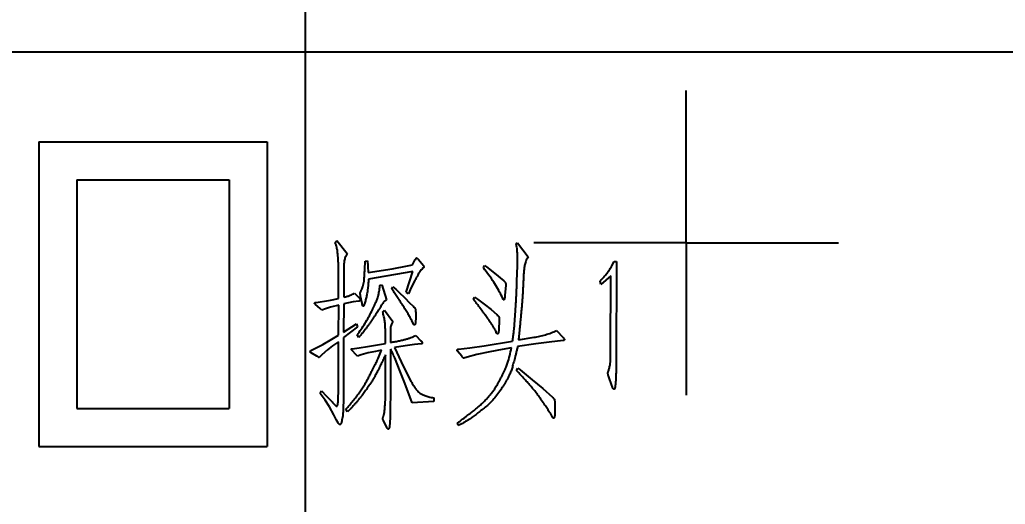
# Model space of a CAD drawing. Header units: millimetres. Extents: x 52 to 392, y 157 to 251.
# Drawn here: x 268.49 to 294.37, y 205.73 to 218.46 of the extents above; entities that cross this region are included whole.
import ezdxf

# ---------------------------------------------------------------- set-up
doc = ezdxf.new("R2010")
doc.units = ezdxf.units.MM
doc.linetypes.add('CENTERX2', pattern=[20.32, 12.7, -2.54, 2.54, -2.54])
doc.layers.add('中心线层', color=1, linetype='CENTERX2', lineweight=25)
doc.layers.add('标注层', color=150, linetype='Continuous', lineweight=25)
doc.styles.add('SLDTEXTSTYLE2', font='hyswlongfangsong.ttf')
doc.dimstyles.new('SLDDIMSTYLE0', dxfattribs={"dimtxt": 3.5, "dimasz": 4.08, "dimexe": 0, "dimexo": 0.0625, "dimgap": 0.875, "dimtad": 2, "dimrnd": 1e-09, "dimzin": 12, "dimdsep": 46, "dimtxsty": 'SLDTEXTSTYLE2', "dimsah": 1, "dimcen": 0.09, "dimadec": 0, "dimazin": 3, "dimtfac": 1, "dimtofl": 0, "dimtmove": 0, "dimatfit": 3, "dimfxl": 0, "dimfrac": 2, "dimtolj": 1, "dimtzin": 12, "dimarcsym": 0})

# ---------------------------------------------------------------- blocks, each defined once
blk = doc.blocks.new('_D_18')
at = {"layer": '标注层'}
for p, q in [((275.989, 207.951), (275.989, 248.601)), ((367.989, 207.951), (367.989, 248.601)), ((275.989, 246.601), (367.989, 246.601))]:
    blk.add_line(p, q, dxfattribs=at)
for points in [[(275.989, 246.601), (280.069, 246.093), (280.069, 247.109)], [(367.989, 246.601), (363.909, 247.109), (363.909, 246.093)]]:
    blk.add_solid(points, dxfattribs=at)
at = {"layer": '标注层', "insert": (321.142, 251.113), "char_height": 3.5, "attachment_point": 1, "style": 'SLDTEXTSTYLE2'}
blk.add_mtext('92', dxfattribs=at)
blk = doc.blocks.new('_D_19')
at = {"layer": '标注层'}
for p, q in [((317.639, 217.601), (246.581, 217.601)), ((248.581, 217.601), (248.581, 173.601)), ((317.639, 173.601), (246.581, 173.601))]:
    blk.add_line(p, q, dxfattribs=at)
for points in [[(248.581, 217.601), (248.073, 213.521), (249.089, 213.521)], [(248.581, 173.601), (249.089, 177.681), (248.073, 177.681)]]:
    blk.add_solid(points, dxfattribs=at)
at = {"layer": '标注层', "insert": (244.07, 193.074), "char_height": 3.5, "attachment_point": 1, "rotation": 90, "style": 'SLDTEXTSTYLE2'}
blk.add_mtext('44', dxfattribs=at)
blk = doc.blocks.new('_D_20')
at = {"layer": '标注层'}
for p, q in [((259.397, 230.601), (259.397, 242.135)), ((266.989, 230.601), (257.397, 230.601)), ((259.397, 203.601), (259.397, 230.601)), ((271.639, 203.601), (257.397, 203.601))]:
    blk.add_line(p, q, dxfattribs=at)
for points in [[(259.397, 230.601), (258.889, 226.521), (259.905, 226.521)], [(259.397, 203.601), (259.905, 207.681), (258.889, 207.681)]]:
    blk.add_solid(points, dxfattribs=at)
at = {"layer": '标注层', "insert": (254.885, 239.067), "char_height": 3.5, "attachment_point": 1, "rotation": 90, "style": 'SLDTEXTSTYLE2'}
blk.add_mtext('27', dxfattribs=at)
blk = doc.blocks.new('SW_CENTERMARKSYMBOL_11')
at = {"layer": '中心线层', "color": 0}
for p, q in [((0, 2.5), (0, 4.35)), ((0, 0), (0, 2.5)), ((-2.5, 0), (-4.35, 0)), ((0, 0), (-2.5, 0)), ((0, 0), (0, -2.5)), ((0, 0), (2.5, 0)), ((2.5, 0), (4.35, 0)), ((0, -2.5), (0, -4.35))]:
    blk.add_line(p, q, dxfattribs=at)
blk = doc.blocks.new('SW_CENTERMARKSYMBOL_19')
at = {"layer": '中心线层', "color": 0}
for p, q in [((0, 2.5), (0, 4)), ((0, 0), (0, 2.5)), ((-2.5, 0), (-4, 0)), ((0, 0), (-2.5, 0)), ((0, 0), (0, -2.5)), ((0, 0), (2.5, 0)), ((2.5, 0), (4, 0)), ((0, -2.5), (0, -4))]:
    blk.add_line(p, q, dxfattribs=at)

msp = doc.modelspace()

# ---------------------------------------------------------------- linework, layer by layer
at = {"color": 7, "linetype": 'Continuous', "lineweight": 25}
for p, q in [((268.989, 215.248), (268.989, 207.248)), ((268.989, 215.248), (274.989, 215.248)), ((274.989, 215.248), (274.989, 207.248)), ((269.989, 214.248), (273.989, 214.248)), ((269.989, 214.248), (269.989, 208.248)), ((273.989, 214.248), (273.989, 208.248)), ((276.772, 212.595), (276.817, 212.656)), ((276.817, 212.656), (277.084, 212.319)), ((281.527, 212.571), (281.562, 212.601)), ((281.547, 212.475), (281.527, 212.571)), ((281.562, 212.601), (281.839, 212.229)), ((277.562, 212.117), (277.618, 212.123)), ((278.675, 211.997), (278.806, 212.022)), ((278.806, 212.022), (278.876, 212.158)), ((278.957, 212.163), (279.088, 212.007)), ((284.042, 211.997), (284.102, 212.108)), ((284.102, 212.108), (284.158, 212.108)), ((284.158, 212.108), (284.152, 209.434)), ((276.862, 211.136), (276.862, 211.846)), ((277.633, 211.976), (277.642, 211.821)), ((277.642, 211.821), (278.267, 211.916)), ((278.81, 211.846), (277.648, 211.645)), ((278.267, 211.916), (278.675, 211.997)), ((278.64, 211.302), (278.81, 211.846)), ((280.666, 211.947), (280.696, 212.002)), ((280.706, 211.891), (280.666, 211.947)), ((280.696, 212.002), (280.742, 211.967)), ((280.742, 211.967), (280.958, 211.806)), ((280.958, 211.806), (281.2, 211.599)), ((281.547, 211.589), (281.557, 211.991)), ((276.998, 211.705), (276.998, 211.171)), ((277.95, 211.483), (277.995, 211.493)), ((277.995, 211.493), (278.116, 211.101)), ((278.856, 211.594), (278.77, 211.423)), ((283.75, 211.508), (283.73, 211.594)), ((284.011, 211.735), (283.75, 211.508)), ((284.007, 209.761), (284.011, 211.735)), ((277.28, 211.277), (277.416, 211.136)), ((278.262, 211.383), (278.287, 211.443)), ((278.287, 211.443), (278.367, 211.378)), ((278.367, 211.378), (278.448, 211.307)), ((278.448, 211.307), (278.604, 211.151)), ((278.695, 211.257), (278.64, 211.302)), ((278.77, 211.423), (278.695, 211.257)), ((281.255, 211.483), (281.23, 211.211)), ((276.374, 210.874), (276.258, 210.975)), ((276.269, 211.035), (276.374, 211.045)), ((276.374, 211.045), (276.495, 211.065)), ((276.495, 211.065), (276.651, 211.09)), ((276.651, 211.09), (276.862, 211.136)), ((276.998, 210.995), (276.994, 210.25)), ((277.124, 211.025), (276.998, 210.995)), ((277.245, 211.045), (277.124, 211.025)), ((277.396, 211.065), (277.245, 211.045)), ((277.477, 211.005), (277.441, 211.202)), ((278.604, 211.151), (278.725, 211.025)), ((278.725, 211.025), (278.816, 210.935)), ((280.409, 211.111), (280.435, 211.171)), ((280.44, 211.07), (280.409, 211.111)), ((280.435, 211.171), (280.51, 211.121)), ((280.51, 211.121), (280.686, 210.99)), ((280.686, 210.99), (280.867, 210.844)), ((281.174, 211.136), (281.154, 211.181)), ((276.419, 210.829), (276.374, 210.874)), ((276.52, 210.869), (276.419, 210.829)), ((276.651, 210.909), (276.52, 210.869)), ((276.868, 210.964), (276.651, 210.909)), ((276.862, 210.175), (276.868, 210.964)), ((278.021, 210.783), (278.065, 210.834)), ((278.065, 210.834), (278.287, 210.537)), ((278.886, 210.773), (278.886, 210.627)), ((280.867, 210.844), (281.019, 210.713)), ((281.482, 210.451), (281.507, 210.809)), ((276.994, 210.25), (277.336, 210.471)), ((277.336, 210.471), (277.361, 210.396)), ((278.816, 210.481), (278.781, 210.562)), ((278.886, 210.627), (278.881, 210.512)), ((281.079, 210.542), (281.069, 210.336)), ((277.361, 210.396), (276.994, 210.109)), ((278.096, 209.958), (278.091, 210.225)), ((278.222, 210.245), (278.226, 209.983)), ((281.013, 210.23), (280.988, 210.285)), ((282.584, 210.295), (282.76, 210.109)), ((276.45, 209.933), (276.686, 210.069)), ((276.686, 210.069), (276.862, 210.175)), ((276.862, 210.003), (276.701, 209.897)), ((276.857, 208.714), (276.862, 210.003)), ((276.994, 210.109), (276.988, 208.463)), ((277.391, 210.114), (277.351, 210.179)), ((277.88, 209.923), (278.096, 209.958)), ((279.032, 209.943), (278.851, 209.928)), ((278.886, 210.169), (279.017, 210.034)), ((280.682, 209.893), (281.431, 210.018)), ((282.04, 209.943), (281.562, 209.873)), ((281.588, 210.054), (281.995, 210.119)), ((282.393, 209.993), (282.04, 209.943)), ((282.76, 210.034), (282.393, 209.993)), ((276.293, 209.62), (276.143, 209.706)), ((276.148, 209.776), (276.289, 209.847)), ((276.289, 209.847), (276.45, 209.933)), ((276.571, 209.787), (276.419, 209.656)), ((276.701, 209.897), (276.571, 209.787)), ((277.215, 209.817), (277.401, 209.837)), ((277.316, 209.666), (277.22, 209.767)), ((277.401, 209.837), (277.618, 209.877)), ((277.638, 209.706), (277.457, 209.661)), ((277.618, 209.877), (277.88, 209.923)), ((277.829, 209.747), (277.638, 209.706)), ((277.985, 209.776), (277.829, 209.747)), ((277.9, 209.565), (277.985, 209.776)), ((278.226, 209.807), (278.222, 208.649)), ((278.614, 209.893), (278.332, 209.847)), ((278.332, 209.847), (278.504, 209.47)), ((278.851, 209.928), (278.614, 209.893)), ((280.098, 209.62), (279.986, 209.752)), ((280.012, 209.807), (280.309, 209.837)), ((280.309, 209.837), (280.682, 209.893)), ((280.837, 209.736), (280.495, 209.666)), ((281.154, 209.796), (280.837, 209.736)), ((281.401, 209.837), (281.154, 209.796)), ((276.419, 209.656), (276.349, 209.591)), ((277.457, 209.661), (277.361, 209.626)), ((278.096, 208.664), (278.096, 209.661)), ((278.478, 209.218), (278.338, 209.575)), ((278.504, 209.47), (278.66, 209.152)), ((280.239, 209.6), (280.148, 209.571)), ((280.495, 209.666), (280.239, 209.6)), ((278.599, 208.916), (278.478, 209.218)), ((281.532, 209.248), (281.568, 209.309)), ((281.572, 209.208), (281.532, 209.248)), ((281.568, 209.309), (281.628, 209.263)), ((281.628, 209.263), (281.95, 209.001)), ((278.795, 208.397), (278.599, 208.916)), ((278.66, 209.152), (278.77, 208.951)), ((281.95, 209.001), (282.222, 208.775)), ((284.027, 208.875), (283.971, 209.057)), ((276.379, 208.639), (276.41, 208.709)), ((276.41, 208.709), (276.545, 208.573)), ((276.853, 208.508), (276.857, 208.714)), ((278.091, 208.463), (278.096, 208.664)), ((278.222, 208.649), (278.217, 208.251)), ((282.222, 208.775), (282.478, 208.544)), ((284.052, 208.81), (284.027, 208.875)), ((276.505, 208.467), (276.379, 208.639)), ((276.621, 208.291), (276.505, 208.467)), ((276.545, 208.573), (276.676, 208.438)), ((276.988, 208.463), (276.983, 208.262)), ((279.359, 208.432), (278.795, 208.397)), ((279.359, 208.528), (279.359, 208.432)), ((269.989, 208.248), (273.989, 208.248)), ((276.736, 208.08), (276.621, 208.291)), ((277.099, 208.161), (277.054, 208.231)), ((278.217, 208.251), (278.217, 208.03)), ((282.539, 208.367), (282.539, 208.115)), ((276.807, 207.939), (276.736, 208.08)), ((276.853, 207.869), (276.807, 207.939)), ((276.973, 208.06), (276.948, 207.939)), ((278.085, 207.839), (278.041, 207.934)), ((278.217, 208.03), (278.206, 207.859)), ((279.981, 207.874), (280.001, 207.884)), ((280.001, 207.803), (279.981, 207.874)), ((282.478, 208.024), (282.443, 208.09)), ((278.126, 207.758), (278.085, 207.839)), ((278.206, 207.859), (278.202, 207.788)), ((280.037, 207.819), (280.001, 207.803)), ((268.989, 207.248), (274.989, 207.248))]:
    msp.add_line(p, q, dxfattribs=at)
for points, knots in [([(276.862, 211.846), (276.862, 211.895), (276.861, 211.994), (276.854, 212.116), (276.847, 212.211), (276.843, 212.275), (276.837, 212.331), (276.832, 212.381), (276.825, 212.43), (276.813, 212.481), (276.794, 212.537), (276.78, 212.575), (276.772, 212.595)], [0, 0, 0, 0, 0.193489, 0.390198, 0.484726, 0.569389, 0.643363, 0.70659, 0.769235, 0.837839, 0.915172, 1, 1, 1, 1]), ([(277.084, 212.319), (277.072, 212.297), (277.053, 212.259), (277.028, 212.205), (277.013, 212.151), (277.006, 212.106), (277.004, 212.068), (277.002, 212.039), (277.001, 212.002), (277.001, 211.958), (276.998, 211.905), (276.999, 211.845), (276.998, 211.778), (276.998, 211.73), (276.998, 211.705)], [0, 0, 0, 0, 0.118234, 0.2037, 0.282519, 0.384462, 0.418924, 0.465221, 0.523361, 0.594504, 0.677526, 0.772369, 0.88026, 1, 1, 1, 1]), ([(281.557, 212.339), (281.556, 212.354), (281.555, 212.382), (281.552, 212.42), (281.55, 212.45), (281.548, 212.467), (281.547, 212.475)], [0, 0, 0, 0, 0.34013, 0.620446, 0.840245, 1, 1, 1, 1]), ([(281.557, 211.991), (281.557, 212.011), (281.557, 212.048), (281.558, 212.1), (281.558, 212.144), (281.56, 212.195), (281.561, 212.259), (281.558, 212.311), (281.557, 212.339)], [0, 0, 0, 0, 0.169491, 0.319688, 0.446288, 0.551437, 0.757412, 1, 1, 1, 1]), ([(277.441, 211.202), (277.439, 211.213), (277.434, 211.232), (277.431, 211.258), (277.429, 211.275), (277.428, 211.288), (277.435, 211.301), (277.444, 211.323), (277.46, 211.357), (277.481, 211.4), (277.503, 211.455), (277.518, 211.522), (277.531, 211.598), (277.537, 211.685), (277.541, 211.781), (277.549, 211.886), (277.554, 211.999), (277.559, 212.077), (277.562, 212.117)], [0, 0, 0, 0, 0.036564, 0.063945, 0.082426, 0.091987, 0.104859, 0.13018, 0.169746, 0.222501, 0.285827, 0.358872, 0.441135, 0.533902, 0.636834, 0.749406, 0.869885, 1, 1, 1, 1]), ([(277.618, 212.123), (277.62, 212.104), (277.624, 212.071), (277.628, 212.027), (277.632, 211.998), (277.633, 211.982), (277.633, 211.976)], [0, 0, 0, 0, 0.388358, 0.679203, 0.888245, 1, 1, 1, 1]), ([(278.876, 212.158), (278.883, 212.167), (278.893, 212.18), (278.905, 212.202), (278.917, 212.198), (278.927, 212.192), (278.94, 212.179), (278.951, 212.169), (278.957, 212.163)], [0, 0, 0, 0, 0.321303, 0.467736, 0.521102, 0.619885, 0.784877, 1, 1, 1, 1]), ([(281.839, 212.229), (281.827, 212.209), (281.805, 212.171), (281.777, 212.113), (281.758, 212.057), (281.741, 211.986), (281.731, 211.901), (281.724, 211.814), (281.72, 211.736), (281.716, 211.657), (281.711, 211.558), (281.705, 211.444), (281.7, 211.327), (281.693, 211.217), (281.688, 211.121), (281.68, 211.033), (281.672, 210.942), (281.663, 210.834), (281.651, 210.706), (281.637, 210.563), (281.624, 210.418), (281.611, 210.282), (281.599, 210.163), (281.591, 210.088), (281.588, 210.054)], [0, 0, 0, 0, 0.031262, 0.060056, 0.086947, 0.112008, 0.159198, 0.204069, 0.230527, 0.266137, 0.311255, 0.365524, 0.421485, 0.471376, 0.514822, 0.552548, 0.591652, 0.640603, 0.699121, 0.767178, 0.836247, 0.898202, 0.952674, 1, 1, 1, 1]), ([(279.077, 211.931), (279.061, 211.917), (279.03, 211.889), (278.995, 211.845), (278.967, 211.797), (278.937, 211.745), (278.899, 211.675), (278.871, 211.623), (278.856, 211.594)], [0, 0, 0, 0, 0.155878, 0.312726, 0.414124, 0.562149, 0.756888, 1, 1, 1, 1]), ([(279.088, 212.007), (279.091, 212), (279.095, 211.987), (279.101, 211.969), (279.096, 211.948), (279.085, 211.938), (279.077, 211.931)], [0, 0, 0, 0, 0.279852, 0.468916, 0.65798, 1, 1, 1, 1]), ([(281.154, 211.181), (281.126, 211.237), (281.068, 211.354), (280.963, 211.527), (280.843, 211.708), (280.753, 211.828), (280.706, 211.891)], [0, 0, 0, 0, 0.2238585, 0.4646296, 0.7225737, 1, 1, 1, 1]), ([(283.73, 211.594), (283.751, 211.616), (283.791, 211.657), (283.844, 211.716), (283.888, 211.768), (283.934, 211.828), (283.985, 211.903), (284.022, 211.965), (284.042, 211.997)], [0, 0, 0, 0, 0.179531, 0.336538, 0.468031, 0.576276, 0.779806, 1, 1, 1, 1]), ([(277.648, 211.645), (277.645, 211.611), (277.641, 211.54), (277.634, 211.445), (277.624, 211.356), (277.61, 211.274), (277.589, 211.178), (277.57, 211.092), (277.551, 211.024), (277.539, 210.984), (277.527, 210.957), (277.517, 210.939), (277.501, 210.934), (277.49, 210.95), (277.484, 210.973), (277.48, 210.993), (277.477, 211.005)], [0, 0, 0, 0, 0.123003, 0.266453, 0.351948, 0.454798, 0.576408, 0.716738, 0.783666, 0.835024, 0.872596, 0.894933, 0.908144, 0.925108, 0.95546, 1, 1, 1, 1]), ([(281.2, 211.599), (281.207, 211.593), (281.219, 211.581), (281.234, 211.564), (281.245, 211.55), (281.251, 211.532), (281.254, 211.51), (281.255, 211.493), (281.255, 211.483)], [0, 0, 0, 0, 0.208128, 0.373218, 0.508773, 0.608873, 0.788711, 1, 1, 1, 1]), ([(281.507, 210.809), (281.509, 210.833), (281.511, 210.88), (281.516, 210.948), (281.52, 211.01), (281.524, 211.066), (281.526, 211.116), (281.529, 211.16), (281.53, 211.197), (281.532, 211.243), (281.535, 211.302), (281.539, 211.384), (281.542, 211.481), (281.546, 211.551), (281.547, 211.589)], [0, 0, 0, 0, 0.094689, 0.181756, 0.261141, 0.332903, 0.396982, 0.452429, 0.501156, 0.542253, 0.626354, 0.730527, 0.855684, 1, 1, 1, 1]), ([(276.998, 211.171), (277.029, 211.179), (277.086, 211.193), (277.164, 211.218), (277.228, 211.244), (277.264, 211.267), (277.28, 211.277)], [0, 0, 0, 0, 0.313136, 0.582717, 0.811121, 1, 1, 1, 1]), ([(277.351, 210.179), (277.387, 210.229), (277.459, 210.33), (277.557, 210.485), (277.649, 210.642), (277.717, 210.775), (277.766, 210.878), (277.8, 210.947), (277.829, 211.009), (277.853, 211.063), (277.873, 211.111), (277.889, 211.151), (277.899, 211.183), (277.909, 211.219), (277.917, 211.265), (277.927, 211.326), (277.939, 211.401), (277.946, 211.454), (277.95, 211.483)], [0, 0, 0, 0, 0.127949, 0.254747, 0.379925, 0.503738, 0.562541, 0.615602, 0.662485, 0.704098, 0.739102, 0.768859, 0.792084, 0.810147, 0.844696, 0.887925, 0.939351, 1, 1, 1, 1]), ([(278.781, 210.562), (278.767, 210.588), (278.737, 210.645), (278.684, 210.736), (278.62, 210.842), (278.546, 210.958), (278.47, 211.076), (278.395, 211.187), (278.328, 211.289), (278.283, 211.353), (278.262, 211.383)], [0, 0, 0, 0, 0.090306, 0.199321, 0.326752, 0.473049, 0.622941, 0.760258, 0.885865, 1, 1, 1, 1]), ([(276.258, 210.975), (276.251, 210.981), (276.238, 210.992), (276.226, 211.015), (276.245, 211.032), (276.259, 211.034), (276.269, 211.035)], [0, 0, 0, 0, 0.328395, 0.527503, 0.705937, 1, 1, 1, 1]), ([(278.116, 211.101), (278.101, 211.09), (278.076, 211.072), (278.046, 211.045), (278.027, 211.02), (278.008, 210.993), (277.986, 210.955), (277.964, 210.917), (277.942, 210.881), (277.92, 210.846), (277.894, 210.806), (277.863, 210.759), (277.829, 210.707), (277.789, 210.649), (277.746, 210.584), (277.698, 210.516), (277.652, 210.447), (277.605, 210.384), (277.563, 210.324), (277.522, 210.272), (277.486, 210.224), (277.451, 210.182), (277.421, 210.146), (277.401, 210.124), (277.391, 210.114)], [0, 0, 0, 0, 0.044183, 0.0776672, 0.0953924, 0.1219924, 0.1576965, 0.2020376, 0.2289952, 0.2625123, 0.3015667, 0.3466778, 0.3983535, 0.4555858, 0.5185399, 0.5878993, 0.6572587, 0.7216016, 0.7807238, 0.8348605, 0.8837791, 0.9277615, 0.9660732, 1, 1, 1, 1]), ([(277.416, 211.136), (277.42, 211.128), (277.428, 211.113), (277.428, 211.089), (277.418, 211.068), (277.404, 211.066), (277.396, 211.065)], [0, 0, 0, 0, 0.2926852, 0.5567499, 0.7676209, 1, 1, 1, 1]), ([(280.988, 210.285), (280.977, 210.306), (280.952, 210.35), (280.911, 210.417), (280.864, 210.489), (280.822, 210.553), (280.783, 210.608), (280.749, 210.657), (280.709, 210.711), (280.665, 210.772), (280.616, 210.838), (280.562, 210.91), (280.502, 210.988), (280.461, 211.042), (280.44, 211.07)], [0, 0, 0, 0, 0.074887, 0.157612, 0.246523, 0.342977, 0.397154, 0.459107, 0.529292, 0.607256, 0.69346, 0.78791, 0.88952, 1, 1, 1, 1]), ([(281.23, 211.211), (281.228, 211.196), (281.226, 211.169), (281.219, 211.134), (281.215, 211.113), (281.204, 211.096), (281.182, 211.11), (281.177, 211.126), (281.174, 211.136)], [0, 0, 0, 0, 0.2870311, 0.4939943, 0.6314901, 0.7022225, 0.8015333, 1, 1, 1, 1]), ([(278.091, 210.225), (278.091, 210.257), (278.091, 210.319), (278.086, 210.405), (278.082, 210.481), (278.071, 210.567), (278.053, 210.667), (278.031, 210.745), (278.021, 210.783)], [0, 0, 0, 0, 0.172831, 0.326009, 0.460892, 0.575275, 0.787203, 1, 1, 1, 1]), ([(278.816, 210.935), (278.825, 210.925), (278.841, 210.909), (278.861, 210.887), (278.874, 210.869), (278.884, 210.849), (278.885, 210.817), (278.886, 210.79), (278.886, 210.773)], [0, 0, 0, 0, 0.207721, 0.370123, 0.488465, 0.564064, 0.726267, 1, 1, 1, 1]), ([(278.287, 210.537), (278.274, 210.513), (278.252, 210.471), (278.231, 210.417), (278.223, 210.375), (278.221, 210.338), (278.22, 210.294), (278.221, 210.262), (278.222, 210.245)], [0, 0, 0, 0, 0.267716, 0.470208, 0.567022, 0.684712, 0.831335, 1, 1, 1, 1]), ([(278.881, 210.512), (278.88, 210.503), (278.878, 210.487), (278.873, 210.466), (278.867, 210.451), (278.857, 210.443), (278.845, 210.442), (278.834, 210.45), (278.824, 210.463), (278.819, 210.474), (278.816, 210.481)], [0, 0, 0, 0, 0.20132, 0.355819, 0.474748, 0.557834, 0.630054, 0.722243, 0.836433, 1, 1, 1, 1]), ([(281.019, 210.713), (281.026, 210.706), (281.04, 210.694), (281.056, 210.676), (281.068, 210.662), (281.075, 210.649), (281.076, 210.633), (281.078, 210.611), (281.08, 210.579), (281.079, 210.555), (281.079, 210.542)], [0, 0, 0, 0, 0.158555, 0.284349, 0.37788, 0.438357, 0.508864, 0.625033, 0.787494, 1, 1, 1, 1]), ([(281.069, 210.336), (281.068, 210.319), (281.067, 210.29), (281.062, 210.253), (281.055, 210.228), (281.046, 210.212), (281.035, 210.207), (281.025, 210.21), (281.018, 210.218), (281.015, 210.225), (281.013, 210.23)], [0, 0, 0, 0, 0.28906, 0.509775, 0.660518, 0.751487, 0.812377, 0.862222, 0.917864, 1, 1, 1, 1]), ([(281.431, 210.018), (281.436, 210.048), (281.445, 210.105), (281.455, 210.177), (281.462, 210.24), (281.469, 210.299), (281.474, 210.371), (281.479, 210.423), (281.482, 210.451)], [0, 0, 0, 0, 0.205929, 0.397335, 0.503957, 0.641527, 0.806145, 1, 1, 1, 1]), ([(281.995, 210.119), (282.046, 210.127), (282.147, 210.145), (282.296, 210.184), (282.443, 210.233), (282.537, 210.274), (282.584, 210.295)], [0, 0, 0, 0, 0.250769, 0.5004993, 0.7492834, 1, 1, 1, 1]), ([(278.226, 209.983), (278.268, 209.991), (278.346, 210.005), (278.459, 210.027), (278.559, 210.05), (278.647, 210.074), (278.724, 210.097), (278.789, 210.12), (278.843, 210.143), (278.873, 210.161), (278.886, 210.169)], [0, 0, 0, 0, 0.1827501, 0.3482941, 0.4981928, 0.6305041, 0.7469093, 0.8468587, 0.931138, 1, 1, 1, 1]), ([(279.017, 210.034), (279.023, 210.027), (279.035, 210.014), (279.05, 209.996), (279.057, 209.98), (279.058, 209.963), (279.05, 209.946), (279.038, 209.944), (279.032, 209.943)], [0, 0, 0, 0, 0.246172, 0.435785, 0.58602, 0.693653, 0.852043, 1, 1, 1, 1]), ([(282.76, 210.109), (282.768, 210.099), (282.782, 210.083), (282.797, 210.057), (282.784, 210.035), (282.769, 210.034), (282.76, 210.034)], [0, 0, 0, 0, 0.374918, 0.605805, 0.759907, 1, 1, 1, 1]), ([(276.143, 209.706), (276.136, 209.711), (276.124, 209.719), (276.114, 209.739), (276.126, 209.761), (276.139, 209.771), (276.148, 209.776)], [0, 0, 0, 0, 0.263718, 0.455711, 0.673197, 1, 1, 1, 1]), ([(277.22, 209.767), (277.214, 209.773), (277.204, 209.783), (277.195, 209.8), (277.2, 209.815), (277.209, 209.816), (277.215, 209.817)], [0, 0, 0, 0, 0.382384, 0.614614, 0.774886, 1, 1, 1, 1]), ([(278.338, 209.575), (278.327, 209.598), (278.307, 209.642), (278.279, 209.704), (278.251, 209.758), (278.234, 209.791), (278.226, 209.807)], [0, 0, 0, 0, 0.295857, 0.561742, 0.795131, 1, 1, 1, 1]), ([(279.986, 209.752), (279.984, 209.755), (279.976, 209.762), (279.975, 209.78), (279.985, 209.802), (280.002, 209.805), (280.012, 209.807)], [0, 0, 0, 0, 0.148945, 0.379571, 0.64399, 1, 1, 1, 1]), ([(280.001, 207.884), (280.005, 207.885), (280.016, 207.892), (280.038, 207.908), (280.072, 207.933), (280.118, 207.969), (280.177, 208.012), (280.246, 208.067), (280.329, 208.13), (280.422, 208.201), (280.517, 208.278), (280.609, 208.358), (280.694, 208.441), (280.774, 208.525), (280.847, 208.61), (280.915, 208.697), (280.977, 208.786), (281.031, 208.876), (281.08, 208.964), (281.126, 209.048), (281.166, 209.126), (281.202, 209.199), (281.233, 209.266), (281.261, 209.328), (281.283, 209.385), (281.316, 209.487), (281.358, 209.636), (281.387, 209.77), (281.401, 209.837)], [0, 0, 0, 0, 0.004596, 0.015621, 0.032842, 0.056265, 0.08571, 0.121542, 0.163633, 0.211928, 0.262662, 0.311943, 0.359637, 0.406489, 0.451749, 0.496374, 0.539883, 0.582585, 0.6237, 0.662096, 0.697644, 0.730227, 0.760401, 0.787639, 0.812518, 0.834416, 0.917251, 1, 1, 1, 1]), ([(281.562, 209.873), (281.555, 209.841), (281.541, 209.779), (281.519, 209.69), (281.499, 209.607), (281.48, 209.531), (281.46, 209.46), (281.442, 209.396), (281.426, 209.337), (281.409, 209.284), (281.391, 209.231), (281.368, 209.177), (281.342, 209.118), (281.311, 209.057), (281.275, 208.992), (281.236, 208.923), (281.192, 208.851), (281.129, 208.752), (281.046, 208.631), (280.94, 208.499), (280.831, 208.382), (280.717, 208.282), (280.604, 208.194), (280.499, 208.113), (280.399, 208.038), (280.305, 207.974), (280.221, 207.918), (280.149, 207.874), (280.089, 207.841), (280.053, 207.825), (280.037, 207.819)], [0, 0, 0, 0, 0.036824, 0.07113, 0.103127, 0.132882, 0.16047, 0.185478, 0.208178, 0.22873, 0.248928, 0.271034, 0.29498, 0.320659, 0.348736, 0.378475, 0.40989, 0.443768, 0.510978, 0.574537, 0.634575, 0.691517, 0.745147, 0.795287, 0.841952, 0.885229, 0.92345, 0.95525, 0.98069, 1, 1, 1, 1]), ([(283.971, 209.057), (283.964, 209.074), (283.953, 209.103), (283.941, 209.142), (283.932, 209.167), (283.93, 209.188), (283.941, 209.207), (283.95, 209.236), (283.963, 209.273), (283.975, 209.317), (283.986, 209.365), (283.995, 209.416), (284.001, 209.474), (284.004, 209.529), (284.006, 209.582), (284.006, 209.634), (284.007, 209.694), (284.007, 209.738), (284.007, 209.761)], [0, 0, 0, 0, 0.076272, 0.132863, 0.169522, 0.187137, 0.214989, 0.257851, 0.314442, 0.378949, 0.447952, 0.517341, 0.59639, 0.689629, 0.747593, 0.817939, 0.902766, 1, 1, 1, 1]), ([(276.349, 209.591), (276.347, 209.59), (276.34, 209.59), (276.328, 209.597), (276.312, 209.607), (276.3, 209.615), (276.293, 209.62)], [0, 0, 0, 0, 0.115511, 0.317243, 0.602534, 1, 1, 1, 1]), ([(277.054, 208.231), (277.086, 208.267), (277.149, 208.338), (277.239, 208.447), (277.322, 208.554), (277.401, 208.66), (277.474, 208.765), (277.54, 208.87), (277.601, 208.973), (277.657, 209.074), (277.705, 209.17), (277.751, 209.257), (277.789, 209.333), (277.822, 209.399), (277.85, 209.455), (277.871, 209.501), (277.888, 209.536), (277.896, 209.557), (277.9, 209.565)], [0, 0, 0, 0, 0.091245, 0.179694, 0.265424, 0.348417, 0.42911, 0.50707, 0.582911, 0.656308, 0.725036, 0.786409, 0.840631, 0.886867, 0.926168, 0.958334, 0.982721, 1, 1, 1, 1]), ([(278.096, 209.661), (278.077, 209.619), (278.04, 209.538), (277.985, 209.421), (277.93, 209.312), (277.877, 209.211), (277.827, 209.116), (277.777, 209.03), (277.729, 208.951), (277.668, 208.858), (277.596, 208.756), (277.516, 208.645), (277.445, 208.55), (277.38, 208.471), (277.321, 208.404), (277.271, 208.346), (277.226, 208.297), (277.189, 208.256), (277.158, 208.222), (277.133, 208.197), (277.114, 208.176), (277.103, 208.165), (277.099, 208.161)], [0, 0, 0, 0, 0.0756934, 0.1471345, 0.2143226, 0.2774706, 0.3367665, 0.3919052, 0.4425196, 0.489783, 0.5749611, 0.6501323, 0.7159099, 0.771775, 0.8202156, 0.8622279, 0.8989419, 0.9295369, 0.9542917, 0.9743763, 0.9895222, 1, 1, 1, 1]), ([(277.361, 209.626), (277.354, 209.629), (277.336, 209.638), (277.324, 209.655), (277.316, 209.666)], [0, 0, 0, 0, 0.350266, 1, 1, 1, 1]), ([(280.148, 209.571), (280.145, 209.571), (280.138, 209.574), (280.129, 209.585), (280.114, 209.6), (280.103, 209.613), (280.098, 209.62)], [0, 0, 0, 0, 0.103025, 0.302874, 0.606231, 1, 1, 1, 1]), ([(284.152, 209.434), (284.152, 209.41), (284.151, 209.364), (284.151, 209.298), (284.148, 209.238), (284.148, 209.184), (284.147, 209.136), (284.145, 209.095), (284.145, 209.06), (284.141, 209.005), (284.137, 208.93), (284.128, 208.852), (284.12, 208.796), (284.112, 208.771), (284.102, 208.751), (284.092, 208.754), (284.088, 208.755)], [0, 0, 0, 0, 0.103599, 0.19864, 0.284091, 0.36098, 0.429353, 0.488121, 0.538319, 0.580018, 0.724491, 0.862106, 0.919509, 0.96003, 0.982882, 1, 1, 1, 1]), ([(282.443, 208.09), (282.439, 208.096), (282.43, 208.112), (282.413, 208.138), (282.391, 208.173), (282.363, 208.215), (282.329, 208.265), (282.291, 208.322), (282.247, 208.387), (282.198, 208.46), (282.143, 208.539), (282.08, 208.622), (282.012, 208.71), (281.937, 208.802), (281.855, 208.897), (281.767, 208.997), (281.672, 209.101), (281.606, 209.172), (281.572, 209.208)], [0, 0, 0, 0, 0.015311, 0.037747, 0.066588, 0.102277, 0.144663, 0.193459, 0.248664, 0.310714, 0.378606, 0.45171, 0.53029, 0.613541, 0.702175, 0.795944, 0.895213, 1, 1, 1, 1]), ([(278.77, 208.951), (278.788, 208.919), (278.823, 208.858), (278.878, 208.779), (278.93, 208.713), (278.974, 208.668), (279.013, 208.64), (279.046, 208.62), (279.085, 208.603), (279.129, 208.586), (279.178, 208.569), (279.233, 208.555), (279.294, 208.541), (279.337, 208.532), (279.359, 208.528)], [0, 0, 0, 0, 0.1454617, 0.2725859, 0.3816997, 0.4735992, 0.5183567, 0.568297, 0.6242599, 0.6861379, 0.7541187, 0.8290227, 0.9112723, 1, 1, 1, 1]), ([(284.088, 208.755), (284.087, 208.755), (284.082, 208.759), (284.072, 208.765), (284.06, 208.784), (284.055, 208.8), (284.052, 208.81)], [0, 0, 0, 0, 0.055316, 0.236767, 0.53772, 1, 1, 1, 1]), ([(276.676, 208.438), (276.685, 208.427), (276.703, 208.407), (276.728, 208.38), (276.75, 208.357), (276.769, 208.338), (276.784, 208.323), (276.797, 208.315), (276.805, 208.307), (276.811, 208.307), (276.812, 208.306)], [0, 0, 0, 0, 0.224266, 0.417787, 0.586381, 0.724554, 0.832364, 0.916002, 0.972365, 1, 1, 1, 1]), ([(276.812, 208.306), (276.815, 208.308), (276.822, 208.312), (276.829, 208.324), (276.836, 208.341), (276.84, 208.364), (276.845, 208.392), (276.848, 208.425), (276.852, 208.465), (276.852, 208.493), (276.853, 208.508)], [0, 0, 0, 0, 0.046151, 0.109963, 0.197386, 0.306427, 0.439105, 0.599369, 0.787504, 1, 1, 1, 1]), ([(278.041, 207.934), (278.036, 207.945), (278.028, 207.962), (278.021, 207.984), (278.026, 207.998), (278.03, 208.011), (278.037, 208.03), (278.046, 208.054), (278.055, 208.085), (278.063, 208.123), (278.069, 208.169), (278.074, 208.242), (278.082, 208.341), (278.088, 208.422), (278.091, 208.463)], [0, 0, 0, 0, 0.0675654, 0.1041879, 0.1212973, 0.1475419, 0.1842948, 0.2315675, 0.2906584, 0.3628245, 0.4492946, 0.5492312, 0.7697875, 1, 1, 1, 1]), ([(282.478, 208.544), (282.486, 208.537), (282.499, 208.524), (282.517, 208.507), (282.528, 208.492), (282.534, 208.478), (282.536, 208.461), (282.537, 208.437), (282.539, 208.405), (282.539, 208.38), (282.539, 208.367)], [0, 0, 0, 0, 0.1545635, 0.2797671, 0.3717187, 0.4374974, 0.5099471, 0.6307097, 0.7928435, 1, 1, 1, 1]), ([(276.983, 208.262), (276.983, 208.245), (276.982, 208.207), (276.979, 208.159), (276.975, 208.119), (276.976, 208.095), (276.973, 208.075), (276.973, 208.065), (276.973, 208.06)], [0, 0, 0, 0, 0.251605, 0.562826, 0.714868, 0.84067, 0.933428, 1, 1, 1, 1]), ([(276.948, 207.939), (276.946, 207.926), (276.941, 207.9), (276.933, 207.867), (276.922, 207.844), (276.912, 207.828), (276.896, 207.823), (276.881, 207.83), (276.866, 207.846), (276.858, 207.86), (276.853, 207.869)], [0, 0, 0, 0, 0.216408, 0.3893483, 0.5183309, 0.6071795, 0.6743733, 0.7476083, 0.8548613, 1, 1, 1, 1]), ([(282.539, 208.115), (282.538, 208.1), (282.538, 208.072), (282.534, 208.036), (282.53, 208.012), (282.521, 207.997), (282.508, 207.993), (282.497, 207.997), (282.487, 208.009), (282.481, 208.019), (282.478, 208.024)], [0, 0, 0, 0, 0.2647787, 0.4675042, 0.6060643, 0.6900787, 0.7472147, 0.8096629, 0.8868922, 1, 1, 1, 1]), ([(278.202, 207.788), (278.2, 207.777), (278.197, 207.758), (278.19, 207.733), (278.181, 207.716), (278.169, 207.708), (278.156, 207.711), (278.145, 207.722), (278.134, 207.737), (278.129, 207.751), (278.126, 207.758)], [0, 0, 0, 0, 0.212517, 0.376376, 0.489729, 0.566353, 0.639045, 0.726668, 0.84268, 1, 1, 1, 1])]:
    msp.add_open_spline(points, degree=3, knots=knots, dxfattribs=at)

# ---------------------------------------------------------------- block references
at = {"layer": '中心线层'}
for name, p in [('SW_CENTERMARKSYMBOL_19', (285.989, 212.601)), ('SW_CENTERMARKSYMBOL_11', (275.989, 203.601))]:
    msp.add_blockref(name, p, dxfattribs=at)

# ---------------------------------------------------------------- dimensions: what is measured, and where the dimension line sits
at = {"layer": '标注层'}
dim = msp.add_linear_dim(base=(367.989, 246.601), p1=(275.989, 207.951), p2=(367.989, 207.951), dimstyle='SLDDIMSTYLE0', dxfattribs=at)
dim.commit()
dim.dimension.update_dxf_attribs({"geometry": '_D_18', "text_midpoint": (322.676, 246.601), "dimtype": 160})
for base, p1, p2, picture, middle in [((259.397, 230.601), (271.639, 203.601), (266.989, 230.601), '_D_20', (259.397, 240.601)), ((248.581, 173.601), (317.639, 217.601), (317.639, 173.601), '_D_19', (248.581, 194.61))]:
    dim = msp.add_linear_dim(base=base, p1=p1, p2=p2, angle=90, dimstyle='SLDDIMSTYLE0', dxfattribs=at)
    dim.commit()
    dim.dimension.update_dxf_attribs({"geometry": picture, "text_midpoint": middle, "dimtype": 160})

doc.saveas('drawing.dxf')
